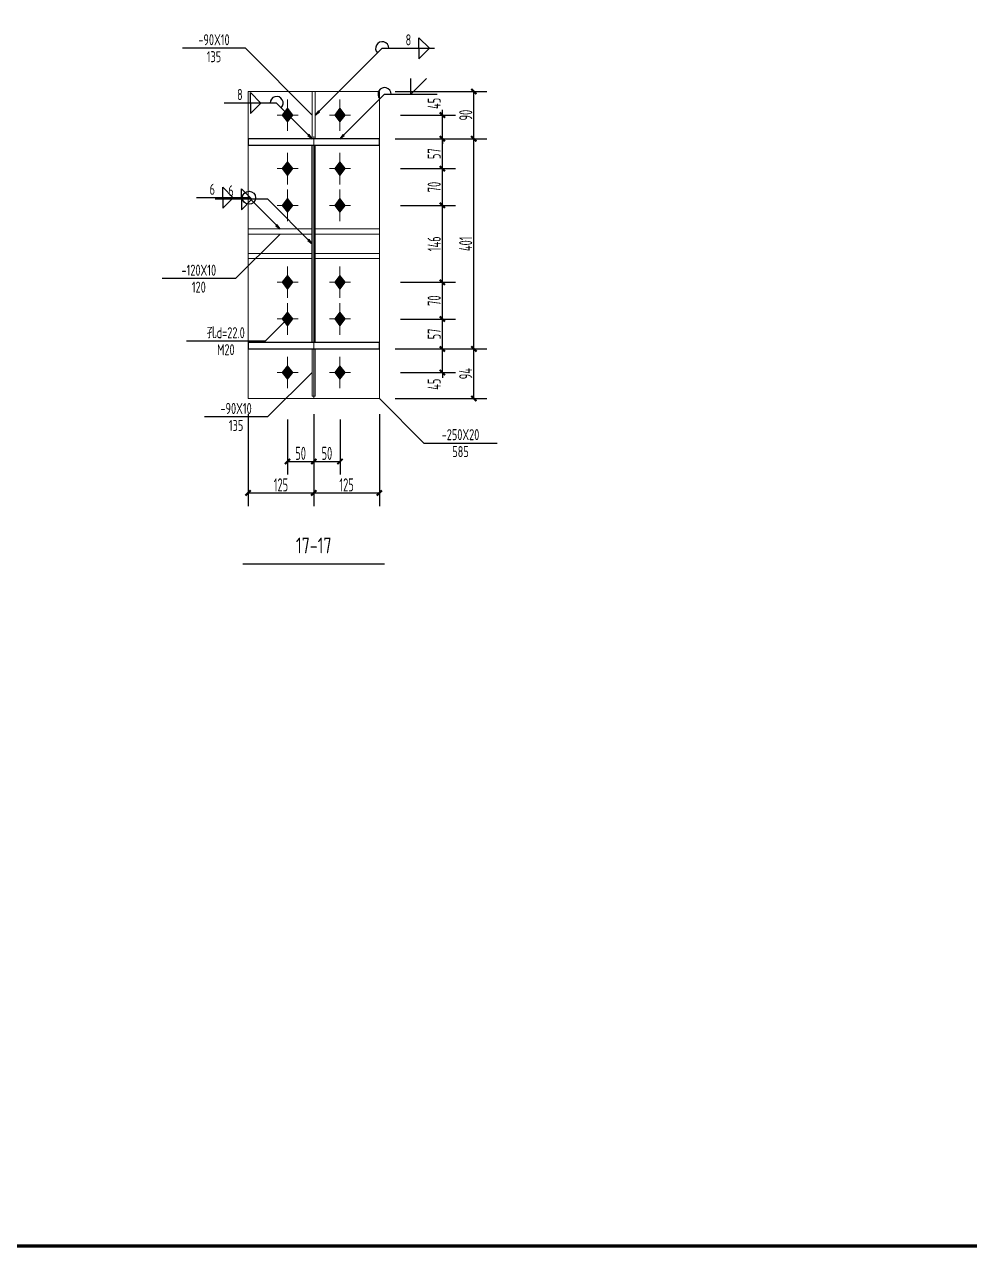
# Model space of a CAD drawing. Extents: x 447413 to 2975780, y -1432727 to 1301644.
# Drawn here: x 2336646 to 2354654, y -1173580 to -1150275 of the extents above; entities that cross this region are included whole.
import ezdxf
from ezdxf.enums import TextEntityAlignment as Align

# ---------------------------------------------------------------- set-up
doc = ezdxf.new("R2010")
doc.units = 0
doc.header["$LTSCALE"] = 1000
doc.header["$MEASUREMENT"] = 0
doc.linetypes.add('线型6', pattern=[8.75, 5, -1.25, 1.25, -1.25])
for name, color, linetype in [('10', 7, 'Continuous'), ('图框', 253, 'Continuous'), ('尺寸标注', 253, 'Continuous'), ('焊缝标注', 253, 'Continuous'), ('螺栓孔标注', 253, 'Continuous'), ('钢板标注', 253, 'Continuous')]:
    doc.layers.add(name, color=color, linetype=linetype)
doc.layers.add('20', color=2, linetype='Continuous', lineweight=18)
doc.styles.add('PkpmHz', font='Pkpmeng', dxfattribs={"width": 0.6, "bigfont": 'hztxt'})
doc.dimstyles.new('Pkpm_1.00', dxfattribs={"dimtxt": 250, "dimasz": 100, "dimexe": 250, "dimexo": 0.0625, "dimgap": 30, "dimtad": 1, "dimdec": 0, "dimrnd": 5, "dimzin": 0, "dimdsep": 46, "dimtxsty": 'PkpmHz', "dimblk1": 'ARCHTICK', "dimblk2": 'ARCHTICK', "dimsah": 1, "dimcen": 0.09, "dimadec": 0, "dimazin": 0, "dimtfac": 1, "dimtdec": 0, "dimtmove": 2, "dimatfit": 1, "dimfxl": 0, "dimtolj": 1, "dimtzin": 0, "dimarcsym": 0})

# ---------------------------------------------------------------- blocks, each defined once
blk = doc.blocks.new('A$C6B0021A6')
at = {"layer": '图框', "color": 153, "const_width": 58, "elevation": -84000}
blk.add_lwpolyline([(111420, 1020), (2520, 1020), (2520, 83120), (111420, 83120)], close=True, dxfattribs=at)
blk = doc.blocks.new('_ArchTick')
at = {"color": 0, "linetype": 'ByBlock', "const_width": 0.4}
blk.add_lwpolyline([(-0.5, -0.5), (0.5, 0.5)], dxfattribs=at)
blk = doc.blocks.new('*D472')
at = {"layer": 'Defpoints', "color": 0, "linetype": 'Continuous', "transparency": 16777216}
for p in [(2343409, -1152002), (2344609, -1152002), (2343409, -1152452)]:
    blk.add_point(p, dxfattribs=at)
at = {"layer": '尺寸标注', "color": 0, "linetype": 'Continuous', "lineweight": -2, "transparency": 16777216}
for p, q in [((2344609, -1152002), (2344609, -1151902)), ((2343809, -1152002), (2344859, -1152002)), ((2344609, -1152452), (2344609, -1152002)), ((2343809, -1152452), (2344859, -1152452)), ((2344609, -1152452), (2344609, -1152552))]:
    blk.add_line(p, q, dxfattribs=at)
at = {"layer": '尺寸标注', "color": 0, "linetype": 'Continuous', "lineweight": -2, "transparency": 16777216, "xscale": 100, "yscale": 100, "zscale": 100}
for p, rotation in [((2344609, -1152002), 270), ((2344609, -1152452), 90)]:
    blk.add_blockref('_ArchTick', p, dxfattribs=dict(at, rotation=rotation))
at = {"layer": '尺寸标注', "color": 0, "linetype": 'Continuous', "transparency": 16777216, "insert": (2344454, -1151778), "char_height": 250, "attachment_point": 5, "rotation": 90, "style": 'PkpmHz'}
blk.add_mtext('\\A1;45', dxfattribs=at)
blk = doc.blocks.new('*D473')
at = {"layer": 'Defpoints', "color": 0, "linetype": 'Continuous', "transparency": 16777216}
for p in [(2343409, -1152452), (2344609, -1152452), (2343409, -1153022)]:
    blk.add_point(p, dxfattribs=at)
at = {"layer": '尺寸标注', "color": 0, "linetype": 'Continuous', "lineweight": -2, "transparency": 16777216}
for p, q in [((2343809, -1152452), (2344859, -1152452)), ((2344609, -1153022), (2344609, -1152452)), ((2343809, -1153022), (2344859, -1153022))]:
    blk.add_line(p, q, dxfattribs=at)
at = {"layer": '尺寸标注', "color": 0, "linetype": 'Continuous', "lineweight": -2, "transparency": 16777216, "xscale": 100, "yscale": 100, "zscale": 100}
for p, rotation in [((2344609, -1152452), 90), ((2344609, -1153022), 270)]:
    blk.add_blockref('_ArchTick', p, dxfattribs=dict(at, rotation=rotation))
at = {"layer": '尺寸标注', "color": 0, "linetype": 'Continuous', "transparency": 16777216, "insert": (2344454, -1152737), "char_height": 250, "attachment_point": 5, "rotation": 90, "style": 'PkpmHz'}
blk.add_mtext('\\A1;57', dxfattribs=at)
blk = doc.blocks.new('*D474')
at = {"layer": 'Defpoints', "color": 0, "linetype": 'Continuous', "transparency": 16777216}
for p in [(2343409, -1153022), (2344609, -1153022), (2343409, -1153722)]:
    blk.add_point(p, dxfattribs=at)
at = {"layer": '尺寸标注', "color": 0, "linetype": 'Continuous', "lineweight": -2, "transparency": 16777216}
for p, q in [((2343809, -1153022), (2344859, -1153022)), ((2344609, -1153722), (2344609, -1153022)), ((2343809, -1153722), (2344859, -1153722))]:
    blk.add_line(p, q, dxfattribs=at)
at = {"layer": '尺寸标注', "color": 0, "linetype": 'Continuous', "lineweight": -2, "transparency": 16777216, "xscale": 100, "yscale": 100, "zscale": 100}
for p, rotation in [((2344609, -1153022), 90), ((2344609, -1153722), 270)]:
    blk.add_blockref('_ArchTick', p, dxfattribs=dict(at, rotation=rotation))
at = {"layer": '尺寸标注', "color": 0, "linetype": 'Continuous', "transparency": 16777216, "insert": (2344454, -1153372), "char_height": 250, "attachment_point": 5, "rotation": 90, "style": 'PkpmHz'}
blk.add_mtext('\\A1;70', dxfattribs=at)
blk = doc.blocks.new('*D475')
at = {"layer": 'Defpoints', "color": 0, "linetype": 'Continuous', "transparency": 16777216}
for p in [(2343409, -1156457), (2344609, -1156457), (2343409, -1156907)]:
    blk.add_point(p, dxfattribs=at)
at = {"layer": '尺寸标注', "color": 0, "linetype": 'Continuous', "lineweight": -2, "transparency": 16777216}
for p, q in [((2344609, -1156457), (2344609, -1156357)), ((2343809, -1156457), (2344859, -1156457)), ((2344609, -1156907), (2344609, -1156457)), ((2343809, -1156907), (2344859, -1156907)), ((2344609, -1156907), (2344609, -1157007))]:
    blk.add_line(p, q, dxfattribs=at)
at = {"layer": '尺寸标注', "color": 0, "linetype": 'Continuous', "lineweight": -2, "transparency": 16777216, "xscale": 100, "yscale": 100, "zscale": 100}
for p, rotation in [((2344609, -1156457), 270), ((2344609, -1156907), 90)]:
    blk.add_blockref('_ArchTick', p, dxfattribs=dict(at, rotation=rotation))
at = {"layer": '尺寸标注', "color": 0, "linetype": 'Continuous', "transparency": 16777216, "insert": (2344454, -1157130), "char_height": 250, "attachment_point": 5, "rotation": 90, "style": 'PkpmHz'}
blk.add_mtext('\\A1;45', dxfattribs=at)
blk = doc.blocks.new('*D476')
at = {"layer": 'Defpoints', "color": 0, "linetype": 'Continuous', "transparency": 16777216}
for p in [(2343409, -1155887), (2344609, -1155887), (2343409, -1156457)]:
    blk.add_point(p, dxfattribs=at)
at = {"layer": '尺寸标注', "color": 0, "linetype": 'Continuous', "lineweight": -2, "transparency": 16777216}
for p, q in [((2343809, -1155887), (2344859, -1155887)), ((2344609, -1156457), (2344609, -1155887)), ((2343809, -1156457), (2344859, -1156457))]:
    blk.add_line(p, q, dxfattribs=at)
at = {"layer": '尺寸标注', "color": 0, "linetype": 'Continuous', "lineweight": -2, "transparency": 16777216, "xscale": 100, "yscale": 100, "zscale": 100}
for p, rotation in [((2344609, -1155887), 90), ((2344609, -1156457), 270)]:
    blk.add_blockref('_ArchTick', p, dxfattribs=dict(at, rotation=rotation))
at = {"layer": '尺寸标注', "color": 0, "linetype": 'Continuous', "transparency": 16777216, "insert": (2344454, -1156172), "char_height": 250, "attachment_point": 5, "rotation": 90, "style": 'PkpmHz'}
blk.add_mtext('\\A1;57', dxfattribs=at)
blk = doc.blocks.new('*D477')
at = {"layer": 'Defpoints', "color": 0, "linetype": 'Continuous', "transparency": 16777216}
for p in [(2343409, -1155187), (2344609, -1155187), (2343409, -1155887)]:
    blk.add_point(p, dxfattribs=at)
at = {"layer": '尺寸标注', "color": 0, "linetype": 'Continuous', "lineweight": -2, "transparency": 16777216}
for p, q in [((2343809, -1155187), (2344859, -1155187)), ((2344609, -1155887), (2344609, -1155187)), ((2343809, -1155887), (2344859, -1155887))]:
    blk.add_line(p, q, dxfattribs=at)
at = {"layer": '尺寸标注', "color": 0, "linetype": 'Continuous', "lineweight": -2, "transparency": 16777216, "xscale": 100, "yscale": 100, "zscale": 100}
for p, rotation in [((2344609, -1155187), 90), ((2344609, -1155887), 270)]:
    blk.add_blockref('_ArchTick', p, dxfattribs=dict(at, rotation=rotation))
at = {"layer": '尺寸标注', "color": 0, "linetype": 'Continuous', "transparency": 16777216, "insert": (2344454, -1155537), "char_height": 250, "attachment_point": 5, "rotation": 90, "style": 'PkpmHz'}
blk.add_mtext('\\A1;70', dxfattribs=at)
blk = doc.blocks.new('*D478')
at = {"layer": 'Defpoints', "color": 0, "linetype": 'Continuous', "transparency": 16777216}
for p in [(2343409, -1153722), (2344609, -1153722), (2343409, -1155187)]:
    blk.add_point(p, dxfattribs=at)
at = {"layer": '尺寸标注', "color": 0, "linetype": 'Continuous', "lineweight": -2, "transparency": 16777216}
for p, q in [((2343809, -1153722), (2344859, -1153722)), ((2344609, -1155187), (2344609, -1153722)), ((2343809, -1155187), (2344859, -1155187))]:
    blk.add_line(p, q, dxfattribs=at)
at = {"layer": '尺寸标注', "color": 0, "linetype": 'Continuous', "lineweight": -2, "transparency": 16777216, "xscale": 100, "yscale": 100, "zscale": 100}
for p, rotation in [((2344609, -1153722), 90), ((2344609, -1155187), 270)]:
    blk.add_blockref('_ArchTick', p, dxfattribs=dict(at, rotation=rotation))
at = {"layer": '尺寸标注', "color": 0, "linetype": 'Continuous', "transparency": 16777216, "insert": (2344454, -1154454), "char_height": 250, "attachment_point": 5, "rotation": 90, "style": 'PkpmHz'}
blk.add_mtext('\\A1;146', dxfattribs=at)
blk = doc.blocks.new('*D479')
at = {"layer": 'Defpoints', "color": 0, "linetype": 'Continuous', "transparency": 16777216}
for p in [(2341659, -1157402), (2342159, -1157402), (2342159, -1158602)]:
    blk.add_point(p, dxfattribs=at)
at = {"layer": '尺寸标注', "color": 0, "linetype": 'Continuous', "lineweight": -2, "transparency": 16777216}
for p, q in [((2341659, -1157802), (2341659, -1158852)), ((2342159, -1157802), (2342159, -1158852)), ((2341659, -1158602), (2342159, -1158602))]:
    blk.add_line(p, q, dxfattribs=at)
at = {"layer": '尺寸标注', "color": 0, "linetype": 'Continuous', "lineweight": -2, "transparency": 16777216, "xscale": 100, "yscale": 100, "zscale": 100, "rotation": 180}
blk.add_blockref('_ArchTick', (2341659, -1158602), dxfattribs=at)
at = {"layer": '尺寸标注', "color": 0, "linetype": 'Continuous', "lineweight": -2, "transparency": 16777216, "xscale": 100, "yscale": 100, "zscale": 100}
blk.add_blockref('_ArchTick', (2342159, -1158602), dxfattribs=at)
at = {"layer": '尺寸标注', "color": 0, "linetype": 'Continuous', "transparency": 16777216, "insert": (2341909, -1158447), "char_height": 250, "attachment_point": 5, "style": 'PkpmHz'}
blk.add_mtext('\\A1;50', dxfattribs=at)
blk = doc.blocks.new('*D480')
at = {"layer": 'Defpoints', "color": 0, "linetype": 'Continuous', "transparency": 16777216}
for p in [(2342159, -1157402), (2342659, -1157402), (2342659, -1158602)]:
    blk.add_point(p, dxfattribs=at)
at = {"layer": '尺寸标注', "color": 0, "linetype": 'Continuous', "lineweight": -2, "transparency": 16777216}
for p, q in [((2342159, -1157802), (2342159, -1158852)), ((2342659, -1157802), (2342659, -1158852)), ((2342159, -1158602), (2342659, -1158602))]:
    blk.add_line(p, q, dxfattribs=at)
at = {"layer": '尺寸标注', "color": 0, "linetype": 'Continuous', "lineweight": -2, "transparency": 16777216, "xscale": 100, "yscale": 100, "zscale": 100, "rotation": 180}
blk.add_blockref('_ArchTick', (2342159, -1158602), dxfattribs=at)
at = {"layer": '尺寸标注', "color": 0, "linetype": 'Continuous', "lineweight": -2, "transparency": 16777216, "xscale": 100, "yscale": 100, "zscale": 100}
blk.add_blockref('_ArchTick', (2342659, -1158602), dxfattribs=at)
at = {"layer": '尺寸标注', "color": 0, "linetype": 'Continuous', "transparency": 16777216, "insert": (2342409, -1158447), "char_height": 250, "attachment_point": 5, "style": 'PkpmHz'}
blk.add_mtext('\\A1;50', dxfattribs=at)
blk = doc.blocks.new('*D481')
at = {"layer": 'Defpoints', "color": 0, "linetype": 'Continuous', "transparency": 16777216}
for p in [(2340909, -1157402), (2342159, -1157402), (2342159, -1159202)]:
    blk.add_point(p, dxfattribs=at)
at = {"layer": '尺寸标注', "color": 0, "linetype": 'Continuous', "lineweight": -2, "transparency": 16777216}
for p, q in [((2340909, -1157702), (2340909, -1159452)), ((2342159, -1157702), (2342159, -1159452)), ((2340909, -1159202), (2342159, -1159202))]:
    blk.add_line(p, q, dxfattribs=at)
at = {"layer": '尺寸标注', "color": 0, "linetype": 'Continuous', "lineweight": -2, "transparency": 16777216, "xscale": 100, "yscale": 100, "zscale": 100, "rotation": 180}
blk.add_blockref('_ArchTick', (2340909, -1159202), dxfattribs=at)
at = {"layer": '尺寸标注', "color": 0, "linetype": 'Continuous', "lineweight": -2, "transparency": 16777216, "xscale": 100, "yscale": 100, "zscale": 100}
blk.add_blockref('_ArchTick', (2342159, -1159202), dxfattribs=at)
at = {"layer": '尺寸标注', "color": 0, "linetype": 'Continuous', "transparency": 16777216, "insert": (2341534, -1159047), "char_height": 250, "attachment_point": 5, "style": 'PkpmHz'}
blk.add_mtext('\\A1;125', dxfattribs=at)
blk = doc.blocks.new('*D482')
at = {"layer": 'Defpoints', "color": 0, "linetype": 'Continuous', "transparency": 16777216}
for p in [(2342159, -1157402), (2343409, -1157402), (2343409, -1159202)]:
    blk.add_point(p, dxfattribs=at)
at = {"layer": '尺寸标注', "color": 0, "linetype": 'Continuous', "lineweight": -2, "transparency": 16777216}
for p, q in [((2342159, -1157702), (2342159, -1159452)), ((2343409, -1157702), (2343409, -1159452)), ((2342159, -1159202), (2343409, -1159202))]:
    blk.add_line(p, q, dxfattribs=at)
at = {"layer": '尺寸标注', "color": 0, "linetype": 'Continuous', "lineweight": -2, "transparency": 16777216, "xscale": 100, "yscale": 100, "zscale": 100, "rotation": 180}
blk.add_blockref('_ArchTick', (2342159, -1159202), dxfattribs=at)
at = {"layer": '尺寸标注', "color": 0, "linetype": 'Continuous', "lineweight": -2, "transparency": 16777216, "xscale": 100, "yscale": 100, "zscale": 100}
blk.add_blockref('_ArchTick', (2343409, -1159202), dxfattribs=at)
at = {"layer": '尺寸标注', "color": 0, "linetype": 'Continuous', "transparency": 16777216, "insert": (2342784, -1159047), "char_height": 250, "attachment_point": 5, "style": 'PkpmHz'}
blk.add_mtext('\\A1;125', dxfattribs=at)
blk = doc.blocks.new('*D483')
at = {"layer": 'Defpoints', "color": 0, "linetype": 'Continuous', "transparency": 16777216}
for p in [(2343409, -1156457), (2345209, -1156457), (2343409, -1157402)]:
    blk.add_point(p, dxfattribs=at)
at = {"layer": '尺寸标注', "color": 0, "linetype": 'Continuous', "lineweight": -2, "transparency": 16777216}
for p, q in [((2343709, -1156457), (2345459, -1156457)), ((2345209, -1157402), (2345209, -1156457)), ((2343709, -1157402), (2345459, -1157402))]:
    blk.add_line(p, q, dxfattribs=at)
at = {"layer": '尺寸标注', "color": 0, "linetype": 'Continuous', "lineweight": -2, "transparency": 16777216, "xscale": 100, "yscale": 100, "zscale": 100}
for p, rotation in [((2345209, -1156457), 90), ((2345209, -1157402), 270)]:
    blk.add_blockref('_ArchTick', p, dxfattribs=dict(at, rotation=rotation))
at = {"layer": '尺寸标注', "color": 0, "linetype": 'Continuous', "transparency": 16777216, "insert": (2345054, -1156929), "char_height": 250, "attachment_point": 5, "rotation": 90, "style": 'PkpmHz'}
blk.add_mtext('\\A1;94', dxfattribs=at)
blk = doc.blocks.new('*D484')
at = {"layer": 'Defpoints', "color": 0, "linetype": 'Continuous', "transparency": 16777216}
for p in [(2343409, -1152452), (2345209, -1152452), (2343409, -1156457)]:
    blk.add_point(p, dxfattribs=at)
at = {"layer": '尺寸标注', "color": 0, "linetype": 'Continuous', "lineweight": -2, "transparency": 16777216}
for p, q in [((2343709, -1152452), (2345459, -1152452)), ((2345209, -1156457), (2345209, -1152452)), ((2343709, -1156457), (2345459, -1156457))]:
    blk.add_line(p, q, dxfattribs=at)
at = {"layer": '尺寸标注', "color": 0, "linetype": 'Continuous', "lineweight": -2, "transparency": 16777216, "xscale": 100, "yscale": 100, "zscale": 100}
for p, rotation in [((2345209, -1152452), 90), ((2345209, -1156457), 270)]:
    blk.add_blockref('_ArchTick', p, dxfattribs=dict(at, rotation=rotation))
at = {"layer": '尺寸标注', "color": 0, "linetype": 'Continuous', "transparency": 16777216, "insert": (2345054, -1154454), "char_height": 250, "attachment_point": 5, "rotation": 90, "style": 'PkpmHz'}
blk.add_mtext('\\A1;401', dxfattribs=at)
blk = doc.blocks.new('*D485')
at = {"layer": 'Defpoints', "color": 0, "linetype": 'Continuous', "transparency": 16777216}
for p in [(2343409, -1151552), (2345209, -1151552), (2343409, -1152452)]:
    blk.add_point(p, dxfattribs=at)
at = {"layer": '尺寸标注', "color": 0, "linetype": 'Continuous', "lineweight": -2, "transparency": 16777216}
for p, q in [((2343709, -1151552), (2345459, -1151552)), ((2345209, -1152452), (2345209, -1151552)), ((2343709, -1152452), (2345459, -1152452))]:
    blk.add_line(p, q, dxfattribs=at)
at = {"layer": '尺寸标注', "color": 0, "linetype": 'Continuous', "lineweight": -2, "transparency": 16777216, "xscale": 100, "yscale": 100, "zscale": 100}
for p, rotation in [((2345209, -1151552), 90), ((2345209, -1152452), 270)]:
    blk.add_blockref('_ArchTick', p, dxfattribs=dict(at, rotation=rotation))
at = {"layer": '尺寸标注', "color": 0, "linetype": 'Continuous', "transparency": 16777216, "insert": (2345054, -1152002), "char_height": 250, "attachment_point": 5, "rotation": 90, "style": 'PkpmHz'}
blk.add_mtext('\\A1;90', dxfattribs=at)

msp = doc.modelspace()

# ---------------------------------------------------------------- hatches: boundary and pattern name
at = {"layer": '10'}
for points in [[(2341658.8, -1151871.5), (2341558.8, -1152001.5), (2341658.8, -1152131.5), (2341758.8, -1152001.5)], [(2342658.8, -1151871.5), (2342558.8, -1152001.5), (2342658.8, -1152131.5), (2342758.8, -1152001.5)], [(2341658.8, -1152891.5), (2341558.8, -1153021.5), (2341658.8, -1153151.5), (2341758.8, -1153021.5)], [(2342658.8, -1152891.5), (2342558.8, -1153021.5), (2342658.8, -1153151.5), (2342758.8, -1153021.5)], [(2341658.8, -1153591.5), (2341558.8, -1153721.5), (2341658.8, -1153851.5), (2341758.8, -1153721.5)], [(2342658.8, -1153591.5), (2342558.8, -1153721.5), (2342658.8, -1153851.5), (2342758.8, -1153721.5)], [(2341658.8, -1155056.6), (2341558.8, -1155186.6), (2341658.8, -1155316.6), (2341758.8, -1155186.6)], [(2342658.8, -1155056.6), (2342558.8, -1155186.6), (2342658.8, -1155316.6), (2342758.8, -1155186.6)], [(2341658.8, -1155756.6), (2341558.8, -1155886.6), (2341658.8, -1156016.6), (2341758.8, -1155886.6)], [(2342658.8, -1155756.6), (2342558.8, -1155886.6), (2342658.8, -1156016.6), (2342758.8, -1155886.6)], [(2341658.8, -1156776.6), (2341558.8, -1156906.6), (2341658.8, -1157036.6), (2341758.8, -1156906.6)], [(2342658.8, -1156776.6), (2342558.8, -1156906.6), (2342658.8, -1157036.6), (2342758.8, -1156906.6)]]:
    msp.add_hatch(color=1, dxfattribs=at).paths.add_polyline_path(points)
at = {"layer": '焊缝标注'}
for points in [[(2342188.8, -1152001.5), (2342270.2, -1151941.5), (2342249, -1151920.3)], [(2342128.8, -1152451.5), (2342068.8, -1152370.2), (2342047.6, -1152391.3)], [(2342658.8, -1152451.5), (2342740.2, -1152391.5), (2342719, -1152370.3)], [(2341518.8, -1154171.5), (2341458.8, -1154090.2), (2341437.6, -1154111.3)], [(2342128.8, -1154454.1), (2342068.8, -1154372.7), (2342047.6, -1154393.9)]]:
    msp.add_hatch(color=256, dxfattribs=at).paths.add_polyline_path(points)

# ---------------------------------------------------------------- linework, layer by layer
at = {"layer": '10', "color": 9, "lineweight": 18}
for p, q in [((2341658.8, -1151701.5), (2341658.8, -1152301.5)), ((2342658.8, -1151701.5), (2342658.8, -1152301.5)), ((2341858.8, -1152001.5), (2341458.8, -1152001.5)), ((2342858.8, -1152001.5), (2342458.8, -1152001.5)), ((2341658.8, -1152721.5), (2341658.8, -1153321.5)), ((2342658.8, -1152721.5), (2342658.8, -1153321.5)), ((2341858.8, -1153021.5), (2341458.8, -1153021.5)), ((2342858.8, -1153021.5), (2342458.8, -1153021.5)), ((2341658.8, -1153421.5), (2341658.8, -1154021.5)), ((2342658.8, -1153421.5), (2342658.8, -1154021.5)), ((2341858.8, -1153721.5), (2341458.8, -1153721.5)), ((2342858.8, -1153721.5), (2342458.8, -1153721.5)), ((2341658.8, -1154886.6), (2341658.8, -1155486.6)), ((2342658.8, -1154886.6), (2342658.8, -1155486.6)), ((2341858.8, -1155186.6), (2341458.8, -1155186.6)), ((2342858.8, -1155186.6), (2342458.8, -1155186.6)), ((2341658.8, -1155586.6), (2341658.8, -1156186.6)), ((2342658.8, -1155586.6), (2342658.8, -1156186.6)), ((2341858.8, -1155886.6), (2341458.8, -1155886.6)), ((2342858.8, -1155886.6), (2342458.8, -1155886.6)), ((2341658.8, -1156606.6), (2341658.8, -1157206.6)), ((2342658.8, -1156606.6), (2342658.8, -1157206.6)), ((2341858.8, -1156906.6), (2341458.8, -1156906.6)), ((2342858.8, -1156906.6), (2342458.8, -1156906.6))]:
    msp.add_line(p, q, dxfattribs=at)
at = {"layer": '10', "linetype": '线型6', "lineweight": 18}
msp.add_line((2342158.8, -1157406.5), (2342158.8, -1151546.5), dxfattribs=at)
at = {"layer": '10', "color": 3}
for p, q in [((2343408.8, -1152451.5), (2340908.8, -1152451.5)), ((2340908.8, -1152451.5), (2340908.8, -1152571.5)), ((2343408.8, -1152571.5), (2343408.8, -1152451.5)), ((2340908.8, -1152571.5), (2343408.8, -1152571.5)), ((2342128.8, -1156336.6), (2342128.8, -1152571.5)), ((2342188.8, -1156336.6), (2342188.8, -1152571.5)), ((2343408.8, -1156336.6), (2340908.8, -1156336.6)), ((2340908.8, -1156336.6), (2340908.8, -1156456.6)), ((2343408.8, -1156456.6), (2343408.8, -1156336.6)), ((2340908.8, -1156456.6), (2343408.8, -1156456.6))]:
    msp.add_line(p, q, dxfattribs=at)
at = {"layer": '10'}
msp.add_line((2340808.8, -1160551.5), (2343508.8, -1160551.5), dxfattribs=at)
at = {"layer": '10', "color": 1, "linetype": 'Continuous'}
for points in [[(2341658.8, -1151871.5), (2341558.8, -1152001.5), (2341658.8, -1152131.5), (2341758.8, -1152001.5)], [(2342658.8, -1151871.5), (2342558.8, -1152001.5), (2342658.8, -1152131.5), (2342758.8, -1152001.5)], [(2341658.8, -1152891.5), (2341558.8, -1153021.5), (2341658.8, -1153151.5), (2341758.8, -1153021.5)], [(2342658.8, -1152891.5), (2342558.8, -1153021.5), (2342658.8, -1153151.5), (2342758.8, -1153021.5)], [(2341658.8, -1153591.5), (2341558.8, -1153721.5), (2341658.8, -1153851.5), (2341758.8, -1153721.5)], [(2342658.8, -1153591.5), (2342558.8, -1153721.5), (2342658.8, -1153851.5), (2342758.8, -1153721.5)], [(2341658.8, -1155056.6), (2341558.8, -1155186.6), (2341658.8, -1155316.6), (2341758.8, -1155186.6)], [(2342658.8, -1155056.6), (2342558.8, -1155186.6), (2342658.8, -1155316.6), (2342758.8, -1155186.6)], [(2341658.8, -1155756.6), (2341558.8, -1155886.6), (2341658.8, -1156016.6), (2341758.8, -1155886.6)], [(2342658.8, -1155756.6), (2342558.8, -1155886.6), (2342658.8, -1156016.6), (2342758.8, -1155886.6)], [(2341658.8, -1156776.6), (2341558.8, -1156906.6), (2341658.8, -1157036.6), (2341758.8, -1156906.6)], [(2342658.8, -1156776.6), (2342558.8, -1156906.6), (2342658.8, -1157036.6), (2342758.8, -1156906.6)]]:
    msp.add_lwpolyline(points, close=True, dxfattribs=at)
at = {"layer": '20'}
for p, q in [((2343408.8, -1151551.5), (2340908.8, -1151551.5)), ((2340908.8, -1151551.5), (2340908.8, -1157401.5)), ((2342188.8, -1151551.5), (2342128.8, -1151551.5)), ((2342128.8, -1151551.5), (2342128.8, -1152451.5)), ((2342188.8, -1152451.5), (2342188.8, -1151551.5)), ((2343408.8, -1157401.5), (2343408.8, -1151551.5)), ((2342128.8, -1152451.5), (2342188.8, -1152451.5)), ((2342128.8, -1154171.5), (2340908.8, -1154171.5)), ((2340908.8, -1154171.5), (2340908.8, -1154271.5)), ((2340908.8, -1154271.5), (2342128.8, -1154271.5)), ((2342128.8, -1154271.5), (2342128.8, -1154171.5)), ((2342188.8, -1154171.5), (2343408.8, -1154171.5)), ((2342188.8, -1154271.5), (2342188.8, -1154171.5)), ((2343408.8, -1154271.5), (2342188.8, -1154271.5)), ((2343408.8, -1154171.5), (2343408.8, -1154271.5)), ((2340908.8, -1154736.6), (2340908.8, -1154636.6)), ((2340908.8, -1154636.6), (2342128.8, -1154636.6)), ((2342128.8, -1154736.6), (2340908.8, -1154736.6)), ((2342128.8, -1154636.6), (2342128.8, -1154736.6)), ((2343408.8, -1154636.6), (2342188.8, -1154636.6)), ((2342188.8, -1154636.6), (2342188.8, -1154736.6)), ((2342188.8, -1154736.6), (2343408.8, -1154736.6)), ((2343408.8, -1154736.6), (2343408.8, -1154636.6)), ((2342128.8, -1156456.6), (2342188.8, -1156456.6)), ((2342128.8, -1157356.6), (2342128.8, -1156456.6)), ((2342188.8, -1156456.6), (2342188.8, -1157356.6)), ((2340908.8, -1157401.5), (2343408.8, -1157401.5)), ((2342188.8, -1157356.6), (2342128.8, -1157356.6))]:
    msp.add_line(p, q, dxfattribs=at)
at = {"layer": '焊缝标注'}
for p, q in [((2344162.1, -1150529.3), (2344362.1, -1150729.3)), ((2344162.1, -1150729.3), (2344162.1, -1150529.3)), ((2342188.8, -1152001.5), (2343462.1, -1150729.3)), ((2343462.1, -1150729.3), (2344462.1, -1150729.3)), ((2344162.1, -1150929.3), (2344362.1, -1150729.3)), ((2344162.1, -1150729.3), (2344162.1, -1150929.3)), ((2344007.7, -1151603.4), (2344007.7, -1151303.4)), ((2344007.7, -1151603.4), (2344307.7, -1151303.4)), ((2341150.8, -1151771.9), (2340950.8, -1151571.9)), ((2340950.8, -1151771.9), (2340950.8, -1151571.9)), ((2342658.8, -1152451.5), (2343507.7, -1151603.4)), ((2343507.7, -1151603.4), (2344507.7, -1151603.4)), ((2341450.8, -1151771.9), (2340450.8, -1151771.9)), ((2341150.8, -1151771.9), (2340950.8, -1151971.9)), ((2340950.8, -1151771.9), (2340950.8, -1151971.9)), ((2342128.8, -1152451.5), (2341450.8, -1151771.9)), ((2340625.6, -1153576.9), (2340425.6, -1153376.9)), ((2340425.6, -1153576.9), (2340425.6, -1153376.9)), ((2340925.6, -1153576.9), (2339925.6, -1153576.9)), ((2341281.3, -1153604.6), (2340281.3, -1153604.6)), ((2340625.6, -1153576.9), (2340425.6, -1153776.9)), ((2340425.6, -1153576.9), (2340425.6, -1153776.9)), ((2340981.3, -1153604.6), (2340781.3, -1153404.6)), ((2340781.3, -1153604.6), (2340781.3, -1153404.6)), ((2340981.3, -1153604.6), (2340781.3, -1153804.6)), ((2340781.3, -1153604.6), (2340781.3, -1153804.6)), ((2341518.8, -1154171.5), (2340925.6, -1153576.9)), ((2342128.8, -1154454.1), (2341281.3, -1153604.6))]:
    msp.add_line(p, q, dxfattribs=at)
at = {"layer": '焊缝标注', "linetype": 'Continuous'}
for points in [[(2342188.8, -1152001.5), (2342270.2, -1151941.5), (2342249, -1151920.3)], [(2342128.8, -1152451.5), (2342068.8, -1152370.2), (2342047.6, -1152391.3)], [(2342658.8, -1152451.5), (2342740.2, -1152391.5), (2342719, -1152370.3)], [(2341518.8, -1154171.5), (2341458.8, -1154090.2), (2341437.6, -1154111.3)], [(2342128.8, -1154454.1), (2342068.8, -1154372.7), (2342047.6, -1154393.9)]]:
    msp.add_lwpolyline(points, close=True, dxfattribs=at)
at = {"layer": '焊缝标注'}
msp.add_circle((2340925.6, -1153576.9), 125, dxfattribs=at)
for centre, start, end in [((2343462.1, -1150729.3), 0, 224.97719), ((2343507.7, -1151603.4), 0, 224.97719), ((2341450.8, -1151771.9), 314.93158, 180)]:
    msp.add_arc(centre, 125, start, end, dxfattribs=at)
at = {"layer": '螺栓孔标注'}
for p, q in [((2341658.8, -1155886.6), (2341233.7, -1156310.1)), ((2341233.7, -1156310.1), (2339733.7, -1156310.1))]:
    msp.add_line(p, q, dxfattribs=at)
at = {"layer": '螺栓孔标注', "const_width": 0.1}
msp.add_lwpolyline([(2341658.9, -1155886.6, 1), (2341658.8, -1155886.6, 1)], format="xyb", close=True, dxfattribs=at)
at = {"layer": '钢板标注'}
for p, q in [((2340857.6, -1150727.2), (2339657.6, -1150727.2)), ((2342128.8, -1152001.5), (2340857.6, -1150727.2)), ((2341518.8, -1154271.5), (2340668.6, -1155118.4)), ((2340668.6, -1155118.4), (2339268.6, -1155118.4)), ((2342128.8, -1156906.6), (2341278.6, -1157753.5)), ((2343408.8, -1157401.5), (2344255, -1158252.4)), ((2341278.6, -1157753.5), (2340078.6, -1157753.5)), ((2344255, -1158252.4), (2345655, -1158252.4))]:
    msp.add_line(p, q, dxfattribs=at)
at = {"layer": '钢板标注', "const_width": 0.1}
for points in [[(2342128.9, -1152001.5, 1), (2342128.8, -1152001.5, 1)], [(2341518.9, -1154271.5, 1), (2341518.8, -1154271.5, 1)], [(2342128.9, -1156906.6, 1), (2342128.8, -1156906.6, 1)], [(2343408.9, -1157401.5, 1), (2343408.8, -1157401.5, 1)]]:
    msp.add_lwpolyline(points, format="xyb", close=True, dxfattribs=at)

# ---------------------------------------------------------------- block references
msp.add_blockref('A$C6B0021A6', (2253722, -1174571.1))

# ---------------------------------------------------------------- texts
at = {"layer": '10', "style": 'PkpmHz', "width": 0.77}
msp.add_text('17-17', height=300, dxfattribs=at).set_placement((2342158.8, -1160201.5), align=Align.MIDDLE_CENTER)
at = {"layer": '焊缝标注', "style": 'PkpmHz', "width": 0.71}
for s, p in [('8', (2343962.1, -1150672.7)), ('8', (2340750.8, -1151715.3)), ('6', (2340225.6, -1153520.3)), ('6', (2340581.3, -1153547.9))]:
    msp.add_text(s, height=210, dxfattribs=at).set_placement(p, align=Align.CENTER)
at = {"layer": '螺栓孔标注', "style": 'PkpmHz', "width": 0.71}
msp.add_text('孔d=22.0', height=210, dxfattribs=at).set_placement((2340483.7, -1156253.4), align=Align.CENTER)
msp.add_text('M20', height=210, dxfattribs=at).set_placement((2340483.7, -1156366.7), align=Align.TOP_CENTER)
at = {"layer": '钢板标注', "style": 'PkpmHz', "width": 0.71}
for s, p in [('-90X10', (2340257.6, -1150670.6)), ('-120X10', (2339968.6, -1155061.8)), ('-90X10', (2340678.6, -1157696.9)), ('-250X20', (2344955, -1158195.8))]:
    msp.add_text(s, height=210, dxfattribs=at).set_placement(p, align=Align.CENTER)
for s, p in [('135', (2340257.6, -1150783.9)), ('120', (2339968.6, -1155175)), ('135', (2340678.6, -1157810.1)), ('585', (2344955, -1158309.1))]:
    msp.add_text(s, height=210, dxfattribs=at).set_placement(p, align=Align.TOP_CENTER)

# ---------------------------------------------------------------- dimensions: what is measured, and where the dimension line sits
at = {"layer": '尺寸标注', "linetype": 'Continuous'}
for base, p1, p2, text, override, picture, middle in [((2345208.8, -1151551.5), (2343408.8, -1152451.5), (2343408.8, -1151551.5), '90', {"dimexo": 300, "dimtih": 0, "dimtoh": 0}, '*D485', (2345053.8, -1152001.5)), ((2344608.8, -1152451.5), (2343408.8, -1153021.5), (2343408.8, -1152451.5), '57', {"dimexo": 400, "dimtih": 0, "dimtoh": 0}, '*D473', (2344453.8, -1152736.5)), ((2345208.8, -1152451.5), (2343408.8, -1156456.6), (2343408.8, -1152451.5), '401', {"dimexo": 300, "dimtih": 0, "dimtoh": 0}, '*D484', (2345053.8, -1154454.1)), ((2344608.8, -1153021.5), (2343408.8, -1153721.5), (2343408.8, -1153021.5), '70', {"dimexo": 400, "dimtih": 0, "dimtoh": 0}, '*D474', (2344453.8, -1153371.5)), ((2344608.8, -1153721.5), (2343408.8, -1155186.6), (2343408.8, -1153721.5), '146', {"dimexo": 400, "dimtih": 0, "dimtoh": 0}, '*D478', (2344453.8, -1154454.1)), ((2344608.8, -1155186.6), (2343408.8, -1155886.6), (2343408.8, -1155186.6), '70', {"dimexo": 400, "dimtih": 0, "dimtoh": 0}, '*D477', (2344453.8, -1155536.6)), ((2344608.8, -1155886.6), (2343408.8, -1156456.6), (2343408.8, -1155886.6), '57', {"dimexo": 400, "dimtih": 0, "dimtoh": 0}, '*D476', (2344453.8, -1156171.6)), ((2345208.8, -1156456.6), (2343408.8, -1157401.5), (2343408.8, -1156456.6), '94', {"dimexo": 300, "dimtih": 0, "dimtoh": 0}, '*D483', (2345053.8, -1156929.1))]:
    dim = msp.add_linear_dim(base=base, p1=p1, p2=p2, angle=90, text=text, dimstyle='Pkpm_1.00', override=override, dxfattribs=at)
    dim.commit()
    dim.dimension.update_dxf_attribs({"geometry": picture, "text_midpoint": middle})
for base, p1, p2, picture, middle in [((2344608.8, -1152001.5), (2343408.8, -1152451.5), (2343408.8, -1152001.5), '*D472', (2344453.6, -1151777.9)), ((2344608.8, -1156456.6), (2343408.8, -1156906.6), (2343408.8, -1156456.6), '*D475', (2344453.6, -1157130.3))]:
    dim = msp.add_linear_dim(base=base, p1=p1, p2=p2, angle=90, text='45', dimstyle='Pkpm_1.00', override={"dimexo": 400, "dimtih": 0, "dimtoh": 0}, dxfattribs=at)
    dim.commit()
    dim.dimension.update_dxf_attribs({"geometry": picture, "text_midpoint": middle, "dimtype": 128})
for base, p1, p2, text, override, picture, middle in [((2342158.8, -1159201.5), (2340908.8, -1157401.5), (2342158.8, -1157401.5), '125', {"dimexo": 300, "dimtih": 0, "dimtoh": 0}, '*D481', (2341533.8, -1159046.5)), ((2342158.8, -1158601.5), (2341658.8, -1157401.5), (2342158.8, -1157401.5), '50', {"dimexo": 400, "dimtih": 0, "dimtoh": 0}, '*D479', (2341908.8, -1158446.5)), ((2342658.8, -1158601.5), (2342158.8, -1157401.5), (2342658.8, -1157401.5), '50', {"dimexo": 400, "dimtih": 0, "dimtoh": 0}, '*D480', (2342408.8, -1158446.5)), ((2343408.8, -1159201.5), (2342158.8, -1157401.5), (2343408.8, -1157401.5), '125', {"dimexo": 300, "dimtih": 0, "dimtoh": 0}, '*D482', (2342783.8, -1159046.5))]:
    dim = msp.add_linear_dim(base=base, p1=p1, p2=p2, text=text, dimstyle='Pkpm_1.00', override=override, dxfattribs=at)
    dim.commit()
    dim.dimension.update_dxf_attribs({"geometry": picture, "text_midpoint": middle})

doc.saveas('drawing.dxf')
